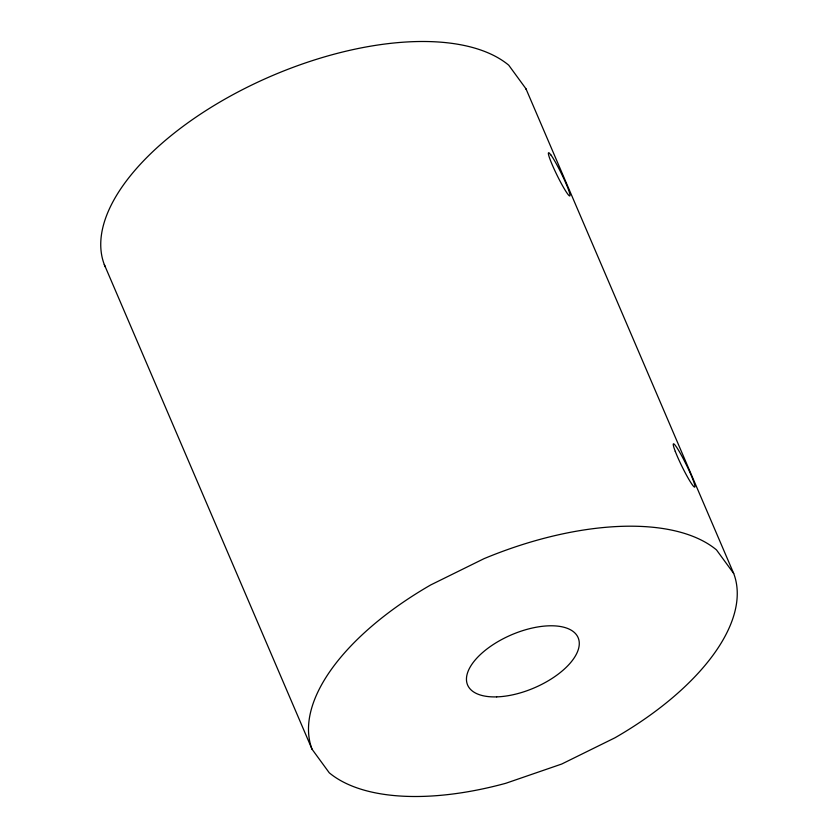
<?xml version="1.0" encoding="UTF-8"?>
<svg xmlns="http://www.w3.org/2000/svg" width="838" height="838" viewBox="0 0 838 838"><rect width="100%" height="100%" fill="white"/><g stroke="black" fill="none" stroke-linecap="round" stroke-linejoin="round"><path stroke-width="1.26" d="M104.3 264.536L312.04 749.224L329.271 772.814A228.46 109.705 -23.2 0 0 505.817 783.279L561.711 764.036L614.956 737.796A228.46 109.705 -23.2 0 0 733.7 573.464L525.96 88.776L508.729 65.186A228.46 109.705 -23.2 0 0 246.801 87.456A228.46 109.705 -23.2 0 0 105.221 266.83M733.7 573.464L716.469 549.885A228.46 109.705 -23.2 0 0 484.029 558.663L430.784 584.903A228.46 109.705 -23.2 0 0 312.04 749.224M525.96 88.776L526.023 89.352M550.838 154.873L549.33 153.092A24.051 2.315 63.8 0 0 559.218 179.531A24.051 2.315 63.8 0 0 568.96 191.064A24.051 2.315 63.8 0 0 550.838 154.873M496.672 696.881A60.116 28.869 -23.2 0 0 579.236 642.264A60.116 28.869 -23.2 0 0 492.702 644.893A60.116 28.869 -23.2 0 0 496.672 696.881M675.281 451.389A24.051 2.315 63.8 0 0 693.969 486.742A24.051 2.315 63.8 0 0 683.138 458.491A24.051 2.315 63.8 0 0 675.281 451.389"/></g></svg>
